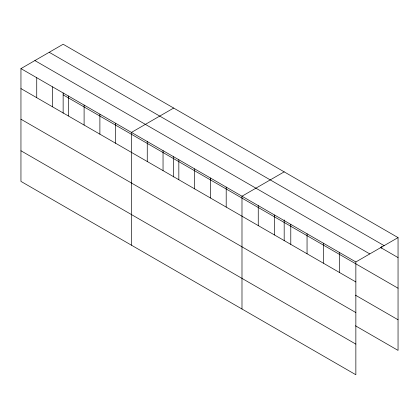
<?xml version="1.0" encoding="UTF-8"?>
<svg xmlns="http://www.w3.org/2000/svg" width="419" height="419" viewBox="0 0 419 419"><rect width="100%" height="100%" fill="white"/><g stroke="black" fill="none" stroke-linecap="round" stroke-linejoin="round"><path stroke-width="0.63" d="M20.95 68.606L355.857 261.959L355.857 374.759L20.95 181.401L20.95 68.606L63.143 44.241L398.05 237.599L398.05 350.394L355.422 325.783M173.665 108.05L131.466 132.409L131.466 245.209M284.182 171.858L241.988 196.218L241.988 309.018M355.857 261.959L398.05 237.599M49.222 52.281L384.123 245.639M380.661 247.545L398.05 257.585M34.877 60.566L369.778 253.919M63.143 94.856L398.05 288.214M20.95 88.592L355.857 281.945M355.422 295.159L398.05 319.77M20.95 119.221L355.857 312.574M20.95 150.772L355.857 344.13M381.782 246.262L381.782 248.195M339.589 252.568L339.589 272.554M323.321 243.177L323.321 263.163M307.054 233.786L307.054 253.773M290.786 224.395L290.786 244.382M284.182 219.923L284.182 240.773M274.524 214.999L274.524 234.991M258.256 205.609L258.256 225.6M226.197 187.104L226.197 207.091M210.411 177.986L210.411 197.978M194.62 168.873L194.62 188.859M178.834 159.759L178.834 179.746M173.665 156.753L173.665 176.97M163.043 150.641L163.043 170.627M147.258 141.528L147.258 161.514M115.681 123.296L115.681 143.282M99.89 114.183L99.89 134.169M84.104 105.064L84.104 125.051M68.313 95.951L68.313 115.937M63.143 92.945L63.143 113.161M52.527 86.833L52.527 106.824M36.736 77.719L36.736 97.706"/></g></svg>
